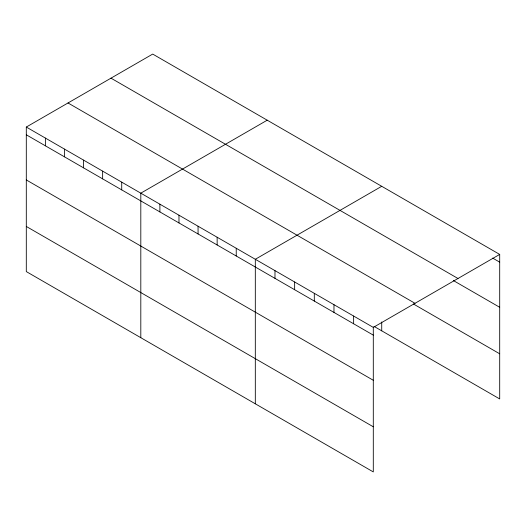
<?xml version="1.0" encoding="UTF-8"?>
<svg xmlns="http://www.w3.org/2000/svg" width="526" height="526" viewBox="0 0 526 526"><rect width="100%" height="100%" fill="white"/><g stroke="black" fill="none" stroke-linecap="round" stroke-linejoin="round"><path stroke-width="0.79" d="M26.3 127.055L373.296 327.396L373.296 471.921L26.3 271.587L26.3 127.055L152.704 54.079L499.7 254.413L499.7 398.945L373.947 326.337M267.215 120.191L140.81 193.167L140.81 337.699M381.725 186.296L255.314 259.279L255.314 403.81M373.296 327.396L499.7 254.413M492.678 258.095L499.7 262.152M110.993 78.164L457.988 278.497M453.353 280.536L499.7 307.289M68.012 102.971L415.007 303.311M413.324 303.929L499.7 353.801M26.3 134.794L373.296 335.128M26.3 179.938L373.296 380.272M26.3 226.45L373.296 426.783M381.725 321.965L381.725 330.828M353.63 316.041L353.63 323.779M333.971 304.685L333.971 312.424M314.305 293.337L314.305 301.076M294.639 281.982L294.639 289.721M274.98 270.634L274.98 278.366M236.233 248.259L236.233 255.998M217.146 237.239L217.146 244.978M198.059 226.226L198.059 233.958M178.978 215.206L178.978 222.945M159.891 204.187L159.891 211.925M121.723 182.147L121.723 189.886M102.636 171.134L102.636 178.866M83.555 160.114L83.555 167.853M64.468 149.095L64.468 156.833M45.387 138.075L45.387 145.814"/></g></svg>
